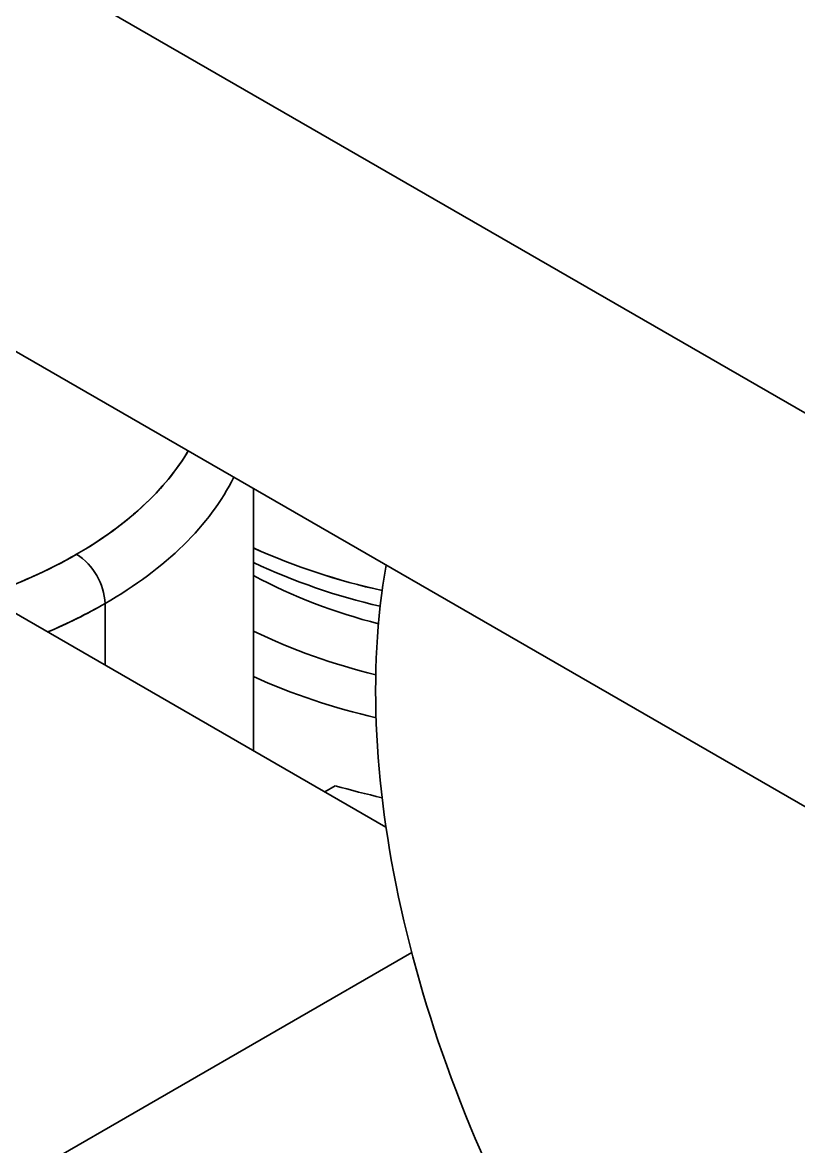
# Model space of a CAD drawing. Extents: x 146 to 1134, y 78 to 926.
# Drawn here: x 810.61 to 815.43, y 854.3 to 861.29 of the extents above; entities that cross this region are included whole.
import ezdxf

# ---------------------------------------------------------------- set-up
doc = ezdxf.new("R2010")
doc.units = 0

msp = doc.modelspace()

# ---------------------------------------------------------------- linework, layer by layer
at = {"color": 7, "lineweight": 35}
for p, q in [((754.6118, 894.0008), (819.5242, 856.5236)), ((756.7332, 890.3265), (817.4029, 855.2988)), ((813.0307, 855.5045), (789.0995, 841.6877)), ((789.0995, 841.6877), (813.0307, 855.5045))]:
    msp.add_line(p, q, dxfattribs=at)
at = {"color": 7, "lineweight": 35, "ltscale": 0.040738}
msp.add_line((812.047, 858.3909), (812.047, 856.7614), dxfattribs=at)
at = {"color": 7, "lineweight": 35, "ltscale": 0.101404}
for p, q in [((809.3582, 858.3138), (812.8708, 856.2857)), ((812.8708, 856.2857), (809.3582, 858.3138))]:
    msp.add_line(p, q, dxfattribs=at)
at = {"color": 7, "lineweight": 35, "ltscale": 0.009552}
for p, q in [((811.1244, 857.6761), (811.1244, 857.2941)), ((811.1244, 857.2941), (811.1244, 857.6761))]:
    msp.add_line(p, q, dxfattribs=at)
at = {"color": 7, "lineweight": 35, "ltscale": 0.001885}
for p, q in [((812.5558, 856.543), (812.4905, 856.5053)), ((812.4905, 856.5053), (812.5558, 856.543))]:
    msp.add_line(p, q, dxfattribs=at)
at = {"color": 7, "lineweight": 35}
for centre, radius, start, end in [((810.3346, 859.414), 1.5267, 313.04661, 328.88328), ((809.8387, 859.9423), 2.2516, 299.5, 313.09221), ((813.7427, 861.8068), 4.1477, 245.86796, 257.52814), ((813.7427, 861.8067), 4.1477, 245.86789, 257.5282), ((809.34, 860.8071), 3.2504, 288.58842, 299.64604), ((809.3533, 860.7791), 3.2195, 288.98117, 299.68523), ((810.7313, 857.6533), 0.3946, 3.32631, 56.67369), ((810.7313, 857.6533), 0.3946, 3.32631, 56.67369), ((813.738, 861.5478), 3.9925, 244.93981, 256.92596), ((813.6767, 860.9238), 3.4793, 242.0667, 255.81629), ((813.6767, 860.9238), 3.4793, 242.0667, 255.81629), ((809.4789, 860.5419), 3.3046, 292.9732, 299.8635), ((809.4806, 860.5387), 3.301, 293.04537, 299.86618), ((813.7078, 860.9521), 3.8264, 244.27449, 256.39424), ((813.7078, 860.9521), 3.8264, 244.27449, 256.39424), ((813.7336, 860.9819), 4.1213, 245.84128, 257.04181), ((813.7336, 860.9819), 4.1214, 245.84133, 257.04176), ((813.856, 861.0114), 4.6537, 253.77719, 257.47736), ((813.8572, 861.0132), 4.6558, 253.76905, 257.46778)]:
    msp.add_arc(centre, radius, start, end, dxfattribs=at)
for centre, major_axis, start_param, end_param in [((808.897, 859.1663), (2.9, 0), 5.497787, 5.95412), ((808.897, 858.9621), (3.15, 0), 5.497787, 6.004209), ((808.897, 858.9621), (3.15, 0), 5.497787, 6.004209), ((816.6958, 854.8906), (-2.75, 4.7631), 0.602563, 2.53903)]:
    msp.add_ellipse(centre, major_axis=major_axis, ratio=0.57735, start_param=start_param, end_param=end_param, dxfattribs=at)

doc.saveas('drawing.dxf')
